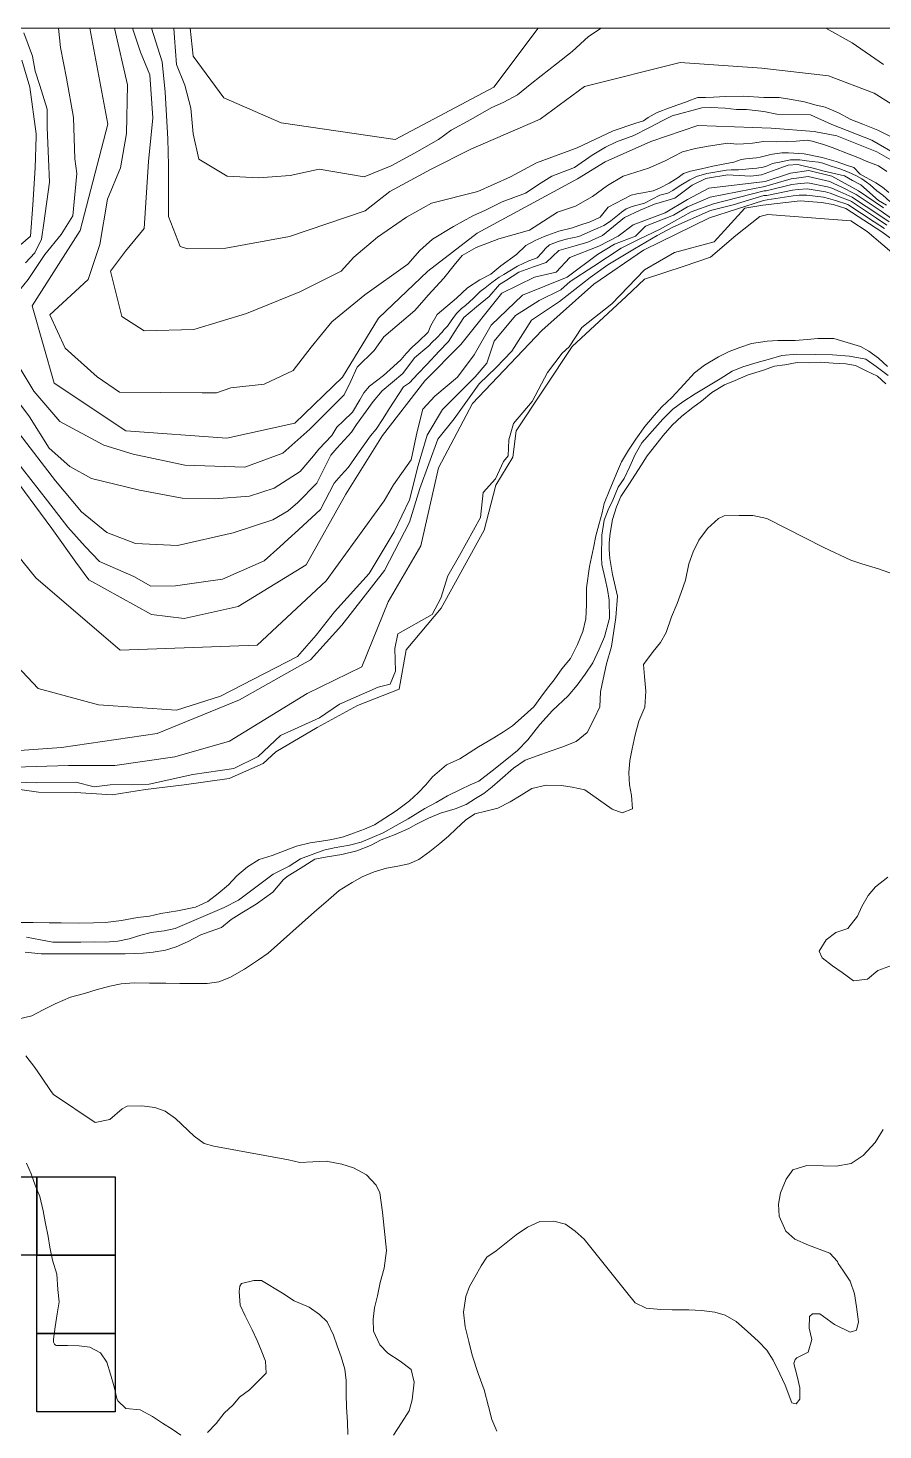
# Model space of a CAD drawing. Header units: millimetres. Extents: x 72 to 2826, y -203 to 794.
# Drawn here: x 230.2 to 393.7, y 434.6 to 702.9 of the extents above; entities that cross this region are included whole.
import ezdxf

# ---------------------------------------------------------------- set-up
doc = ezdxf.new("R2010")
doc.units = ezdxf.units.MM
doc.layers.add('01_Fina', color=250, linetype='Continuous', lineweight=15)
doc.layers.add('modulos alternativos', color=10, linetype='Continuous')

msp = doc.modelspace()

# ---------------------------------------------------------------- linework, layer by layer
at = {"layer": '01_Fina', "color": 252, "lineweight": 9, "true_color": 0x939598}
for points in [[(72.77, 65.04), (811.86, 65.04), (811.42, 702.86), (72.33, 702.86), (72.77, 85)], [(226.87, 650.65), (230.17, 654.77), (233.37, 659.5), (236.51, 663.37), (238.72, 666.94), (239.46, 675.05), (239.09, 677.85), (238.85, 685.72), (237.49, 693.27), (236.39, 699.11), (235.96, 702.86)], [(396.11, 677.11), (392.57, 679.17), (384.92, 682.25), (380.59, 683.05), (372.37, 683.73), (358.29, 684.23), (349.34, 681.13), (340.58, 677.29), (335.29, 674.01), (316.12, 663.61), (306.62, 656.31), (297.24, 647.34), (290.31, 636.03), (281.18, 627.27), (268.22, 624.36), (248.86, 625.81), (235.17, 634.94), (230.97, 649.72), (240.1, 664.13), (245.4, 684.45), (241.97, 702.86)], [(396.88, 678.34), (391.62, 681.39), (383.97, 684.4), (379.89, 686.26), (373.46, 686.38), (370.93, 686.86), (367.6, 687.29), (365.7, 687.29), (363.56, 687.53), (360.83, 687.65), (359.05, 687.61), (353.41, 686.06), (351.59, 685.19), (349.09, 683.81), (346.04, 682.3), (342.75, 681.11), (340.65, 680.05), (338.12, 678.54), (334.7, 676.2), (330.38, 674.5), (328.32, 673.23), (325.35, 671.29), (320.88, 669.63), (317.67, 668.01), (315.27, 666.92), (311.55, 664.86), (307.55, 662.48), (305.09, 660.31), (302.8, 657.66), (294.59, 651.82), (288.3, 646.66), (284.35, 641.79), (280.9, 637.34), (275.33, 634.7), (268.95, 634), (266.21, 633.08), (263.47, 633.08), (247.66, 633.19), (243.41, 636.12), (237.23, 641.59), (234.29, 647.97), (241.68, 654.76), (243.91, 661.44), (245.34, 670.13), (247.87, 676.1), (248.99, 682.69), (249.19, 692.01), (246.68, 702.86)], [(395.54, 681.93), (392.77, 683.31), (389.89, 684.47), (387.57, 685.38), (385.21, 686.64), (382.68, 687.74), (380.71, 688.15), (378.74, 688.75), (375.85, 689.28), (373.88, 689.54), (370.96, 689.54), (367.02, 689.81), (363.58, 689.74), (361.31, 689.64), (359.78, 689.59), (358.29, 689.54), (356.93, 689.08), (356.17, 688.76), (354.51, 688.15), (352.19, 687.32), (351.58, 687.07), (350.55, 686.69), (348.81, 685.76), (347.93, 685.13), (346.44, 684.68), (342.13, 683.16), (335.23, 679.97), (327.42, 677.04), (322.47, 674.38), (316.23, 671.58), (307.36, 669.36), (302.54, 666.69), (297.01, 662.85), (292.52, 659.01), (290.09, 656.33), (282.16, 652.36), (271.94, 648.27), (261.85, 645.21), (252.35, 644.95), (248.12, 647.68), (245.91, 656.33), (248.77, 660.17), (252.35, 664.53), (253.19, 677.3), (254.04, 685.69), (253.45, 693.89), (251.69, 698.22), (250.17, 702.86)], [(400.78, 684.93), (392.08, 690.39), (383.34, 693.7), (370.55, 695.2), (354.93, 696.27), (336.64, 691.68), (328.16, 685.45), (314.9, 679.68), (307.31, 675.83), (299.4, 671.56), (294.65, 667.9), (280.21, 662.98), (268.02, 660.73), (260.64, 660.63), (259.25, 661.06), (257.01, 666.83), (257.01, 676.55), (256.9, 681.68), (256.36, 690.6), (255.83, 696.37), (253.8, 702.86)], [(339.84, 702.86), (337.41, 701.24), (334.24, 698.4), (331.28, 695.99), (328.32, 693.69), (326.24, 692.05), (323.83, 690.08), (321.2, 688.65), (318.79, 687.56), (314.85, 685.37), (311.12, 683.29), (308.71, 681.54), (304.11, 678.91), (299.62, 676.5), (294.47, 674.42), (285.87, 675.83), (280.28, 674.63), (274.26, 674.19), (268.23, 674.52), (262.86, 677.8), (261.77, 682.62), (261.33, 687.55), (260.13, 691.93), (258.59, 695.87), (258.15, 701.01), (258.07, 702.86)], [(327.74, 702.86), (319.3, 691.53), (300.41, 681.54), (278.57, 684.69), (267.64, 689.5), (261.72, 697.45), (261.17, 702.86)], [(393.83, 695.87), (387.83, 700.05), (382.8, 702.86)], [(229.69, 657.93), (231.48, 659.84), (232.73, 662.46), (233.15, 665.5), (234.23, 673.34), (234.05, 677.81), (233.81, 683.83), (233.81, 687.35), (232.38, 691.88), (231.54, 694.63), (231, 697.47), (229.33, 701.94)], [(227.73, 660.58), (230.6, 663.01), (231.06, 669.01), (231.53, 676.12), (231.71, 682.12), (231.71, 682.61), (230.51, 691.56), (228.94, 696.73)], [(394.5, 675.43), (392.89, 676.5), (390.82, 677.28), (388.96, 678.09), (387.25, 678.71), (384.04, 679.98), (382.34, 680.56), (380.21, 681.23), (379.23, 681.4), (377.16, 681.21), (373.3, 681.09), (370.9, 681.16), (368.8, 680.85), (367.07, 680.73), (365.75, 680.63), (364.04, 680.8), (360.3, 680.25), (357.84, 679.84), (355.35, 679.17), (351.94, 677.37), (348.85, 676.08), (344.02, 674.51), (341, 672.71), (338.16, 670.64), (334.9, 668.8), (331.49, 667.65), (326.1, 664.19), (320.24, 662.5), (315.87, 660.86), (313.19, 659.32), (311.69, 657.49), (309.74, 655), (306.71, 651.74), (306.36, 651.32), (304.14, 648.81), (298.24, 643.79), (296.4, 641.19), (293.1, 637.97), (291.92, 635.29), (290.61, 632.65), (284.07, 626.11), (278.88, 621.5), (271.62, 618.85), (260.15, 619.25), (250.24, 621.3), (244.65, 623.07), (236.22, 627.58), (231.29, 633.4), (228.64, 637.72)], [(394.86, 671.42), (393.63, 672.39), (392.4, 673.24), (389.39, 674.92), (388.16, 676.18), (386.79, 676.63), (384.78, 677.3), (382.1, 678.08), (378.69, 678.76), (375.64, 678.98), (374.41, 678.98), (372.63, 678.72), (372, 678.57), (370.21, 678.16), (369.54, 678.05), (367.5, 677.83), (366.6, 677.68), (365.23, 677.2), (363.17, 676.81), (361.17, 676.42), (359.01, 675.93), (356.88, 675.45), (355.58, 675), (354.57, 674.26), (354.05, 673.92), (352.85, 673.18), (351.1, 672.28), (349.79, 671.72), (347.78, 671.35), (346.62, 671.13), (345.54, 670.9), (341.17, 668.58), (339.64, 666.68), (337.7, 665.78), (335.53, 665.11), (334.3, 664.66), (331.69, 663.99), (328.92, 662.98), (327.21, 662.24), (325.42, 661.27), (323.59, 659.55), (320.59, 657.38), (318.72, 655.74), (316.63, 654.66), (314.21, 653.17), (312.12, 651.18), (308.42, 648.05), (307.23, 645.92), (306.71, 644.69), (304.84, 642.87), (303.65, 641.79), (302.49, 640.56), (301.52, 639.47), (300.11, 638.13), (298.19, 636.4), (295.51, 634.31), (294.43, 633.04), (293.61, 631.7), (292.23, 629.39), (290.43, 627.67), (289.24, 626.48), (288.27, 624.88), (285.81, 622.27), (284.76, 621.04), (282.22, 618.02), (277.27, 614.8), (272.55, 613.31), (265.81, 612.77), (259.66, 612.89), (251.47, 614.45), (242.28, 616.66), (238.16, 618.98), (234.17, 622.5), (230.41, 628.46), (226.52, 633.68)], [(225.92, 622.6), (233.85, 612.41), (237.77, 607.39), (241.06, 603.64), (243.8, 600.8), (250.42, 597.94), (253.66, 596.09), (258.36, 596.12), (263.27, 596.82), (267.37, 597.4), (271.02, 599.02), (275.33, 600.93), (278.3, 603.63), (279.91, 605.09), (281.88, 606.87), (286.12, 610.72), (288.72, 615.78), (290.07, 617.28), (291.46, 618.82), (293.19, 621.31), (295.66, 624.86), (296.76, 626.14), (298.08, 628.17), (299.27, 629.99), (302, 634.19), (303.12, 634.99), (304.74, 636.71), (306.44, 638.5), (308.84, 641.03), (310.58, 642.87), (311.72, 644.63), (313.55, 647.45), (315.98, 649.49), (318.36, 651.47), (320.36, 653.76), (321.51, 654.5), (324.08, 656.16), (325.47, 656.66), (326.84, 657.15), (329.27, 658.03), (331.69, 660.29), (334.82, 661.18), (337.29, 661.88), (340.08, 663.19), (344.26, 666.64), (347.25, 667.99), (350.05, 669.17), (353.91, 670.34), (355.21, 671.29), (357.26, 672.8), (359.82, 674.05), (360.17, 674.11), (364.04, 674.78), (365.06, 674.72), (368.43, 674.53), (370.52, 674.79), (373.32, 675.79), (375.58, 676.6), (377.42, 676.74), (378.74, 676.42), (380.39, 676.02), (382.22, 675.57), (386.36, 674.56), (387.89, 673.72), (389.49, 672.85), (392.9, 669.86), (394.39, 668.98)], [(395.05, 669.69), (393.69, 670.86), (392.55, 671.73), (391.32, 672.84), (390.61, 673.38), (389.7, 673.98), (388.67, 674.56), (387.15, 675.3), (385.47, 675.92), (383.85, 676.46), (382.2, 676.99), (381.39, 677.19), (380.19, 677.33), (379.12, 677.46), (377.83, 677.62), (376.91, 677.66), (376.02, 677.66), (374.25, 677.26), (372.6, 676.91), (371.44, 676.46), (370.79, 676.26), (369.59, 676.04), (368.07, 675.9), (367.47, 675.86), (366.07, 675.75), (364.66, 675.72), (363.77, 675.66), (360.06, 675.05), (358.03, 674.43), (356.78, 673.82), (355.73, 673.16), (354.77, 672.6), (353.52, 671.8), (352.56, 671.28), (351.02, 670.9), (348.12, 669.38), (345.73, 668.73), (344.6, 668.27), (343.7, 667.62), (343.26, 667.26), (342.61, 666.73), (341.65, 665.99), (340.83, 665.39), (340.31, 665.08), (339.2, 664.54), (338.31, 664.21), (335.54, 662.95), (333.1, 662.44), (331.59, 662.04), (329.94, 661.37), (329.18, 660.68), (328.47, 659.88), (327.55, 658.88), (325.95, 658.32), (324.9, 657.78), (323.81, 657.32), (321.21, 655.68), (320.32, 655.19), (318.87, 654.18), (317.64, 653.18), (316.68, 652.47), (315.41, 651.19), (313.85, 649.77), (313.09, 649.19), (312.22, 648.32), (311.57, 647.49), (310.43, 645.82), (309.79, 645.19), (309.3, 644.59), (308.36, 643.59), (307.49, 642.74), (306.82, 642.07), (304.1, 639.73), (301.86, 636.79), (297.88, 633.46), (296.21, 631.38), (292.99, 627.01), (292.07, 625.57), (289.25, 622.47), (288.1, 621.14), (285.43, 615.75), (281.79, 612.11), (279.94, 610.5), (277, 608.77), (269.43, 606.29), (258.78, 603.84), (250.74, 604.21), (245.2, 606.33), (240.4, 610.3), (235.41, 616.21), (228.47, 625.29)], [(395.38, 666.41), (393.4, 667.81), (388.59, 671.03), (388.22, 671.23), (385.99, 672.33), (385.97, 672.34), (384.23, 673.2), (383.54, 673.51), (379.45, 674.45), (377.19, 674.14), (376.19, 673.99), (371.31, 672.59), (371.12, 672.57), (360.7, 670.5), (356.34, 668.68), (353.66, 667.08), (348.33, 664.92), (346.39, 663.02), (342.37, 661.53), (339.1, 659.56), (333.32, 655.19), (324.74, 651.77), (318.78, 646), (315.5, 640.34), (312.34, 636.09), (307.98, 632.4), (305.72, 629.95), (304.64, 625.64), (303.45, 620.22), (300.05, 615.45), (298.32, 612.41), (287.19, 597.09), (273.97, 584.79), (247.78, 583.84), (231.62, 597.69), (215.97, 616.97)], [(224.94, 584.09), (232.11, 576.48), (243.63, 573.36), (258.59, 572.38), (266.95, 575.03), (281.7, 582.63), (285.26, 586.73), (288.78, 591.19), (295.43, 598.47), (300.23, 606.49), (303.13, 612.56), (304.8, 619.17), (306.51, 624.99), (309.46, 629.85), (315.71, 636.14), (317.96, 638.76), (319.37, 642.93), (323.44, 647.84), (327.98, 650.74), (332.13, 652.75), (333.91, 654.38), (338.41, 657.32), (343.66, 660.72), (347.09, 662.49), (350.95, 664.33), (353.85, 665.92), (357.04, 667.67), (361.33, 669.25), (371.03, 671.68), (371.41, 671.72), (376.32, 672.91), (377.37, 673.06), (379.35, 673.27), (383.15, 672.49), (383.93, 672.22), (385.52, 671.52), (385.54, 671.52), (387.83, 670.51), (388.13, 670.34), (392.96, 667.13), (394.92, 665.78)], [(393.84, 668.49), (389.04, 671.73), (383.93, 674.52), (379.56, 675.63), (376.07, 675.07), (371.21, 673.47), (360.41, 672.24), (356.32, 670.03), (352.05, 667.48), (345.93, 665.18), (343.04, 663.05), (339.4, 661.14), (333.81, 658.96), (331.23, 656.14), (327.09, 655.18), (320.84, 652.15), (312.96, 642.3), (306.05, 635.39), (298, 624.9), (290.93, 613.69), (283.4, 600.18), (270.34, 592.2), (260.05, 589.89), (253.75, 590.66), (241.76, 597.26), (239.3, 600.64), (234.69, 607.09), (226.24, 618.61)], [(394.46, 665.14), (392.52, 666.46), (387.69, 669.64), (387.43, 669.79), (385.1, 670.7), (385.07, 670.71), (383.62, 671.24), (382.75, 671.49), (379.25, 672.08), (377.54, 671.98), (376.44, 671.84), (371.51, 670.85), (370.95, 670.79), (365.05, 669.05), (360.76, 667.95), (353.51, 664.79), (350.52, 663.14), (346.21, 660.62), (341.09, 657.56), (337.71, 655.11), (331.83, 650.53), (326.47, 646.97), (322.73, 641.03), (319.71, 637.94), (316.5, 634.78), (311.71, 628.07), (308.54, 624.19), (305.14, 614.77), (303.13, 608.33), (298.33, 599.09), (290.22, 588.63), (284.18, 582.01), (270.63, 574.35), (254.84, 567.86), (236.58, 565.21), (221.29, 564.14)], [(394, 664.5), (392.08, 665.78), (387.23, 668.95), (387.04, 669.07), (384.65, 669.89), (384.63, 669.89), (383.31, 670.26), (382.36, 670.47), (379.15, 670.9), (377.72, 670.9), (376.57, 670.76), (371.61, 669.98), (370.86, 669.89), (360.55, 666.53), (347.89, 660.34), (338.41, 653.88), (328.49, 644.96), (315.18, 631.01), (308.71, 618.73), (305.34, 603.8), (299.04, 593.1), (294.03, 580.63), (283.56, 575.54), (268.7, 566.42), (258.23, 563.41), (246.75, 561.78), (237.91, 561.78), (225.53, 561.41)], [(396.72, 658.86), (390.73, 663.93), (387.58, 665.94), (371.71, 667.2), (370.19, 666.77), (365.61, 663.19), (360.72, 659.02), (355.7, 657.27), (348.13, 654.84), (344.57, 651.48), (334.26, 641.95), (323.56, 625.8), (322.92, 620.77), (319.69, 615.39), (317.41, 606.77), (313.68, 599.99), (309.18, 591.88), (302.51, 583.88), (301.16, 576.34), (293.21, 573.23), (285.48, 569.06), (277.59, 564.4), (275.14, 562.12), (268.62, 559.27), (260, 558.05), (252.6, 557.16), (246.26, 556.16), (239.26, 556.61), (232.14, 556.66), (224.01, 557.83)]]:
    msp.add_lwpolyline(points, dxfattribs=at)
at = {"layer": '01_Fina', "color": 252, "linetype": 'Continuous', "lineweight": 9, "true_color": 0x939598}
for points in [[(227.88, 558.59), (231.7, 558.44), (239.32, 558.55), (242.83, 557.67), (245.88, 558.04), (253.35, 558.22), (261.68, 560.02), (269.53, 561.16), (274.18, 563.49), (278.47, 567.48), (285.93, 570.88), (289.75, 573.5), (297.15, 576.77), (299.45, 577.34), (300.44, 579.78), (300.33, 584.12), (300.94, 586.93), (307.49, 590.66), (309.11, 593.78), (310.5, 598.08), (312.71, 601.97), (316.73, 609.24), (317.24, 613.99), (319.61, 616.64), (321.12, 619.92), (322.01, 621.04), (322.12, 624.1), (323.03, 627.18), (326.64, 631.42), (329.52, 636.95), (332.37, 640.65), (333.68, 641.86), (336.14, 645.55), (341.87, 650.1), (348.14, 656.62), (353.82, 659.93), (361.46, 661.95), (367.31, 668.41), (370.77, 669), (377.89, 669.82), (381.97, 669.46), (384.18, 669.07), (384.21, 669.07), (386.64, 668.35), (393.55, 663.87), (404.79, 655.55)], [(227.55, 531.72), (231.16, 531.72), (234.19, 531.68), (236.46, 531.65), (239.89, 531.61), (242.69, 531.67), (244.99, 531.73), (248.05, 532.12), (251.09, 532.68), (253.41, 532.91), (255.58, 533.42), (258.76, 533.97), (262.2, 534.64), (264.58, 535.72), (266.55, 537.26), (268.49, 538.94), (270.12, 540.65), (272.13, 542.4), (274.4, 543.75), (276.87, 544.52), (279.37, 545.51), (281.49, 546.31), (284.15, 546.94), (286.29, 547.27), (288.3, 547.6), (290.49, 548.09), (292.44, 548.8), (294.56, 549.58), (296.47, 550.41), (298.42, 551.71), (300.57, 553.08), (303.16, 555.03), (304.83, 556.53), (306.25, 558.07), (307.53, 559.62), (310.25, 561.86), (312.78, 563.01), (314.57, 564.17), (316.36, 565.33), (319.25, 567.07), (321.11, 568.19), (322.83, 569.35), (324.49, 570.79), (326.95, 572.99), (328.28, 574.85), (329.56, 576.56), (330.83, 578.15), (332.26, 580.24), (333.92, 582.26), (335.26, 584.89), (336.28, 587.41), (336.88, 589.82), (337.01, 592.52), (337.01, 595.77), (337.56, 599.81), (338.32, 603.4), (338.78, 605.69), (339.38, 607.84), (339.99, 610.13), (340.39, 611.9), (341.46, 614.54), (342.91, 618.05), (343.71, 619.89), (345.04, 622.1), (346.47, 624.19), (348.18, 626.63), (349.94, 628.74), (351.43, 630.36), (353.34, 632.2), (355.72, 634.73), (357.69, 636.88), (359.61, 638.37), (362.25, 639.98), (364.33, 640.99), (366.38, 641.75), (368.59, 642.48), (371.6, 642.96), (373.62, 643.07), (376.93, 643.08), (379.23, 643.29), (381.3, 643.47), (384.35, 643.48), (389.46, 641.9), (391.03, 641.01), (392.88, 639.69), (394.59, 638.09)], [(229.57, 526.04), (232.68, 525.71), (235.79, 525.71), (237.97, 525.72), (240.01, 525.7), (242.98, 525.71), (248.71, 525.71), (252.15, 525.87), (254.11, 526.04), (256.46, 526.45), (258.48, 527.09), (260.65, 528.03), (263.22, 529.37), (264.83, 529.91), (267.14, 530.74), (269.03, 532.3), (271.06, 533.57), (273.81, 535.26), (277, 537.52), (279.04, 539.94), (279.91, 540.65), (282.23, 542.06), (285.03, 543.87), (287.39, 544.27), (290.21, 544.73), (293.09, 545.43), (295.68, 546.48), (297.73, 547.55), (300.43, 548.58), (303.03, 549.7), (304.35, 550.47), (306.79, 551.69), (309.05, 552.64), (311.85, 553.47), (314.01, 554.31), (315.75, 555.44), (317.35, 556.42), (318.94, 557.7), (320.4, 558.97), (323.01, 561.24), (325.29, 562.78), (327.59, 563.6), (330.07, 564.49), (332.31, 565.29), (335.04, 566.35), (337.13, 568.08), (338.49, 570.69), (339.53, 572.99), (339.71, 575.84), (340.17, 578.27), (340.82, 581.2), (341.82, 584.51), (342.61, 590.11), (342.95, 594.13), (341.99, 598.32), (341.46, 601.34), (341.34, 603.07), (341.35, 604.37), (341.52, 606.23), (341.98, 608.81), (342.73, 611.25), (343.6, 613.21), (345.12, 615.51), (346.94, 618.38), (348.63, 621.01), (350.27, 623.12), (351.66, 624.88), (353.42, 626.9), (355.24, 628.6), (357.37, 630.28), (359, 631.47), (360.98, 633.1), (363.44, 634.57), (365.46, 635.41), (367.92, 636.53), (370.66, 637.36), (372.97, 638.19), (374.99, 638.45), (377.29, 638.86), (379.74, 638.83), (381.75, 638.94), (384.19, 638.77), (386.63, 638.59), (388.5, 638.28), (390.5, 637.25), (392.67, 636.25), (394.29, 634.81)], [(229.84, 528.92), (232.53, 528.39), (234.92, 527.98), (237.69, 527.94), (240.25, 527.93), (242.79, 528), (244.99, 527.99), (247.36, 528.15), (249.52, 528.57), (251.71, 529.3), (253.68, 529.8), (256.17, 530.1), (258.31, 530.55), (267.69, 534.59), (270.39, 535.98), (277.05, 540.97), (280.14, 542.51), (282.26, 543.93), (286.73, 545.59), (288.75, 546), (291.63, 546.54), (293.89, 547.07), (298.13, 548.9), (300.59, 550.31), (302.91, 551.57), (306.1, 553.55), (308.27, 554.67), (310.44, 555.94), (312.9, 557.2), (314.78, 558.04), (316.42, 558.77), (318.98, 560.77), (321.47, 562.71), (323.82, 564.62), (325.81, 566.7), (328.05, 569.59), (330.5, 572.26), (333.5, 575.11), (335.21, 577.15), (336.75, 579.26), (338.2, 581.4), (339.46, 584.01), (340.44, 586.39), (341.39, 589.93), (341.33, 593.39), (341.01, 595.41), (340.58, 597.47), (339.93, 600.25), (339.88, 601.65), (339.93, 605.82), (340.4, 608.69), (341.15, 610.7), (342.03, 612.55), (343.07, 614.99), (344.24, 616.7), (345.28, 618.99), (346.31, 621.27), (347.57, 623.47), (349.59, 625.74), (351.59, 628.03), (353.55, 629.93), (355.47, 631.32), (357.81, 632.9), (360.34, 634.43), (362.56, 635.76), (364.87, 637.22), (366.92, 638.07), (369.66, 638.89), (371.75, 639.43), (374.39, 640.18), (377.28, 640.45), (380.78, 640.4), (384.05, 640.36), (387.32, 640.08), (390.46, 639.5), (392.43, 638.12), (394.71, 636.36)], [(228.22, 513.21), (230.86, 513.87), (233.07, 515), (235.36, 516.18), (238.29, 517.45), (240.95, 518.12), (243.21, 518.83), (245.78, 519.57), (247.97, 520.02), (250.45, 520.18), (253.42, 520.14), (256.52, 520.1), (259.19, 520.07), (261.56, 520.03), (264.45, 520.07), (266.64, 520.4), (268.78, 521.17), (271.57, 522.82), (274.27, 524.56), (276.09, 525.84), (284.95, 533.76), (287.16, 535.63), (289.69, 537.87), (292.2, 539.35), (294.11, 540.44), (296.37, 541.45), (298.75, 542.09), (300.91, 542.48), (303.03, 542.95), (304.95, 543.76), (307.06, 545.29), (308.93, 546.81), (310.6, 548.23), (312.04, 549.66), (313.86, 551.32), (315.65, 552.53), (317.75, 553.02), (320.03, 553.63), (322.41, 554.79), (324.54, 556.09), (326.52, 557.34), (329.3, 557.97), (332.23, 557.91), (334.29, 557.64), (336.72, 557.09), (341.91, 553.42), (343.85, 552.71), (345.82, 553.47), (345.64, 556.01), (345.24, 558.05), (345.08, 560.37), (345.32, 562.69), (345.75, 564.98), (346.33, 567.6), (347.05, 570.27), (348.18, 572.91), (348.36, 576.01), (348.11, 578.81), (347.9, 581.08), (349.76, 583.59), (351.2, 585.31), (352.25, 587.23), (353.28, 590.18), (354.35, 592.77), (355.14, 594.87), (355.95, 597.21), (356.58, 600.37), (357.39, 602.66), (358.51, 604.85), (360.18, 607.1), (362.24, 609.04), (363.33, 609.52), (366.23, 609.61), (368.83, 609.57), (371.52, 609.04), (382.44, 603.48), (387.62, 601.02), (389.72, 600.37), (392.91, 599.39), (395.95, 598.33)], [(394.69, 540.38), (392.32, 538.54), (390.92, 536.92), (389.71, 534.78), (388.88, 532.92), (387, 530.6), (384.7, 529.83), (382.9, 528.41), (381.55, 526.22), (382.12, 524.98), (384.07, 523.44), (385.95, 522.16), (388.11, 520.55), (390.79, 520.89), (392.77, 522.52), (395.58, 523.55)], [(229.74, 506.23), (231.44, 503.98), (232.72, 502.14), (234.58, 499.39), (235, 498.84), (242.97, 493.47), (245.83, 494.06), (248.18, 496.09), (249.11, 496.6), (251.91, 496.64), (254.41, 496.32), (256.42, 495.61), (258.39, 494.21), (261.95, 490.85), (263.88, 489.44), (265.67, 488.92), (279.96, 486.33), (282.18, 485.83), (284.65, 485.96), (287.18, 486.05), (290.19, 485.5), (292.45, 484.79), (294.94, 483.46), (296.79, 481.45), (297.49, 480), (298, 476.31), (298.76, 468.96), (298.29, 465.61), (297.52, 462.84), (296.99, 460.29), (296.46, 457.98), (296.2, 455.8), (296.27, 453.55), (297.49, 450.93), (298.98, 449.35), (301.38, 447.8), (303.44, 446.19), (304.01, 443.81), (303.65, 440.38), (303.08, 438.28), (301.58, 436.02), (300.06, 433.65)], [(319.83, 434.39), (318.88, 436.63), (318.23, 439.15), (317.42, 442.34), (316.25, 445.43), (315.13, 448.95), (314.48, 451.56), (313.78, 454.39), (313.49, 457.17), (313.93, 460.15), (314.61, 462.06), (315.66, 463.89), (316.84, 466.01), (317.95, 467.7), (319.72, 468.91), (321.61, 470.42), (323.55, 471.94), (325.73, 473.43), (328.06, 474.49), (330.79, 474.55), (332.98, 474.02), (334.84, 472.69), (336.59, 471.15), (344.71, 460.91), (346.31, 458.97), (348.41, 457.95), (351.25, 457.65), (353.38, 457.63), (356.6, 457.59), (359.04, 457.46), (361.55, 457.16), (363.55, 456.57), (365.67, 455.39), (367.78, 453.53), (369.93, 451.54), (371.5, 449.93), (372.75, 448), (374.02, 445.4), (375.01, 443.18), (376.29, 439.83), (377.1, 439.65), (377.8, 440.5), (377.8, 442.7), (377.33, 444.95), (376.68, 447.36), (376.95, 448.11), (377.26, 448.41), (379.43, 449.52), (380.1, 451.91), (379.63, 454.12), (379.68, 456.32), (380.27, 456.86), (381.64, 456.86), (384.45, 454.81), (387.49, 453.34), (388.67, 453.73), (389.06, 455.29), (388.67, 458.22), (388.31, 460.69), (387.47, 463.11), (386.07, 465.21), (385.14, 466.48), (385.03, 466.84), (383.55, 468.47), (379.48, 470.01), (376.89, 471.11), (375.18, 472.7), (373.89, 475.56), (373.75, 477.81), (374.11, 480.03), (375.23, 482.62), (376.49, 484.41), (379.2, 485.22), (382.28, 485.16), (384.76, 485.13), (387.68, 485.59), (389.95, 487.12), (392.24, 489.65), (393.76, 492.12)], [(229.88, 485.69), (230.75, 483.62), (231.51, 481.5), (232.43, 479.33), (233.03, 476.53), (233.41, 474.44), (234.01, 471.64), (234.34, 469.6), (234.85, 467.13), (235.65, 464.44), (235.87, 461.53), (236.1, 459.15), (235.74, 456.86), (235.33, 454.38), (235.01, 451.99), (235.05, 451.4), (235.19, 451.06), (235.4, 450.85), (235.61, 450.77), (237.67, 450.77), (239.93, 450.74), (241.98, 450.46), (244.01, 449.39), (245.21, 447.62), (245.94, 445.34), (246.62, 442.86), (247.14, 440.68), (247.35, 440.23), (248.89, 438.76), (251.63, 438.51), (253.99, 437.18), (255.89, 435.92), (257.72, 434.79), (259.41, 433.65)], [(264.49, 434.18), (266.12, 435.89), (267.66, 437.86), (269.38, 439.44), (270.64, 440.9), (272.53, 442.29), (275.74, 445.5), (275.56, 447.8), (274.78, 449.92), (273.98, 451.77), (273.01, 453.8), (271.69, 456.49), (270.72, 458.52), (270.57, 461.1), (270.67, 462.12), (270.97, 462.66), (273.34, 463.22), (274.84, 463.25), (278.83, 460.83), (281.06, 459.36), (283.96, 458.11), (285.91, 456.71), (287.36, 455.32), (288.58, 452.77), (289.31, 450.75), (290.07, 448.61), (290.79, 446.25), (291.05, 444.07), (291.04, 441.51), (291.08, 438.98), (291.26, 436.13), (291.35, 433.76)]]:
    msp.add_lwpolyline(points, dxfattribs=at)
at = {"layer": 'modulos alternativos'}
for points in [[(216.85, 483.08), (231.85, 483.08), (231.85, 468.08), (216.85, 468.08)], [(231.85, 483.08), (246.85, 483.08), (246.85, 468.08), (231.85, 468.08)], [(231.85, 468.08), (246.85, 468.08), (246.85, 453.08), (231.85, 453.08)], [(231.85, 453.08), (246.85, 453.08), (246.85, 438.08), (231.85, 438.08)]]:
    msp.add_lwpolyline(points, close=True, dxfattribs=at)

doc.saveas('drawing.dxf')
